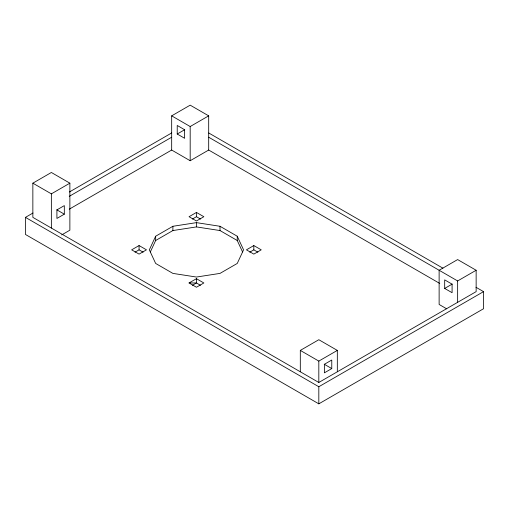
<?xml version="1.0" encoding="UTF-8"?>
<svg xmlns="http://www.w3.org/2000/svg" width="509" height="509" viewBox="0 0 509 509"><rect width="100%" height="100%" fill="white"/><g stroke="black" fill="none" stroke-linecap="round" stroke-linejoin="round"><path stroke-width="0.76" d="M155.646 236.233L149.334 249.836L155.646 263.439L172.888 273.397L196.449 277.042L220.009 273.397L237.251 263.439L243.563 249.836L237.251 236.233L220.009 226.282L196.449 222.637L172.888 226.282L155.646 236.233L155.646 240.509L150.327 251.961M446.667 308.81L439.127 304.458L439.127 270.26L457.636 259.577L476.144 270.26L476.144 291.632L318.819 382.469L32.856 217.368L32.856 183.17L51.364 172.481L69.873 183.17L69.873 230.189L61.646 234.942M208.69 150.04L190.181 160.729L171.673 150.04L171.673 115.848L190.181 105.159L208.69 115.848L208.69 150.04L439.757 283.449M32.856 183.17L51.364 193.853L69.873 183.17M475.972 287.261L483.55 291.632L483.55 308.734L318.819 403.841L25.45 234.464L25.45 217.368L33.002 213.004M69.377 192.001L171.648 132.957M69.237 196.359L171.673 137.22M177.227 134.013L184.627 138.289L184.627 129.738L177.227 125.462L177.227 134.013L184.767 129.661M171.673 115.848L190.181 126.531L208.69 115.848M69.237 209.186L171.673 150.04M64.319 214.162L56.913 218.437L56.913 209.886L64.319 205.611L64.319 214.162L56.779 209.803M139.072 245.561L131.666 249.836L139.072 254.112L146.477 249.836L139.072 245.561L139.072 249.836L143.112 252.171M196.449 212.438L189.043 216.713L196.449 220.982L203.854 216.713L196.449 212.438L196.449 216.713L192.408 219.042M135.031 252.171L139.072 249.836M155.646 240.509L172.888 230.552L196.449 226.912L220.009 230.552L237.251 240.509L242.57 251.961M189.043 282.966L196.449 278.69L203.854 282.966L196.449 287.241L189.043 282.966L196.449 282.966L200.489 285.294M253.826 245.561L246.426 249.836L253.826 254.112L261.232 249.836L253.826 245.561L253.826 249.836L249.792 252.171M192.408 285.294L196.449 282.966L196.449 278.69M300.31 371.78L300.31 350.408L318.819 339.719L337.327 350.408L337.327 371.78M300.31 350.408L318.819 361.091L337.327 350.408M444.681 288.431L452.087 292.7L452.087 284.156L444.681 279.88L444.681 288.431L452.221 284.073M208.69 137.22L457.636 280.949L476.144 270.26M331.773 368.573L324.373 372.849L324.373 364.298L331.773 360.028L331.773 368.573L324.233 364.221M25.45 217.368L318.819 386.738L483.55 291.632M208.773 132.995L442.919 268.179M196.449 216.713L200.489 219.042M253.826 249.836L257.866 252.171M457.636 280.949L457.636 302.321M318.819 361.091L318.819 382.469M318.819 386.738L318.819 403.841M237.251 236.233L237.251 240.509M220.009 226.282L220.009 230.552M196.449 222.637L196.449 226.912M190.181 126.531L190.181 160.729M172.888 226.282L172.888 230.552M51.364 193.853L51.364 228.051"/></g></svg>
